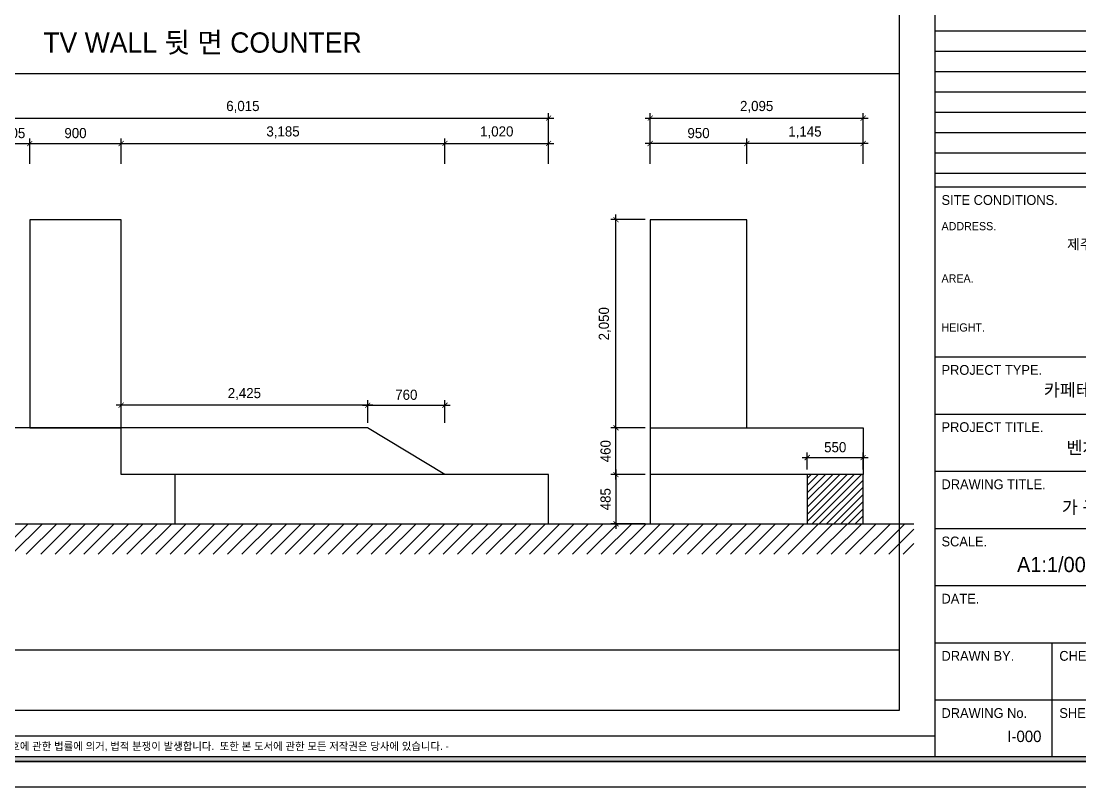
# Model space of a CAD drawing. Header units: millimetres. Extents: x 260434 to 325434, y 89286 to 105136.
# Drawn here: x 270391 to 280807, y 89786 to 97326 of the extents above; entities that cross this region are included whole.
import ezdxf
from ezdxf.enums import TextEntityAlignment as Align

# ---------------------------------------------------------------- set-up
doc = ezdxf.new("R2010")
doc.units = ezdxf.units.MM
doc.header["$LTSCALE"] = 100
doc.header["$PDMODE"] = 3
doc.layers.get('DEFPOINTS').update_dxf_attribs({"color": 248})
for name, color, linetype in [('0-ELC TEXT', 7, 'Continuous'), ('03-WAL NEW', 3, 'Continuous'), ('06-FUR', 6, 'Continuous'), ('07-DIM WAL', 5, 'Continuous'), ('2CONTINUOUS', 2, 'Continuous'), ('FORM(YOURNAME)-1', 1, 'Continuous'), ('FORM(YOURNAME)-11', 1, 'Continuous'), ('FORM(YOURNAME)-11 @ 1', 1, 'Continuous')]:
    doc.layers.add(name, color=color, linetype=linetype)
doc.styles.add('HY 울릉도 L', font='')
doc.styles.add('YOURNAME', font='HY울릉도M.TTF')
doc.styles.add('코레일둥고', font='Korail_Round_Gothic_Medium.ttf')
doc.styles.get('HY 울릉도 L').set_extended_font_data('HY울릉도L')
doc.dimstyles.new('50', dxfattribs={"dimscale": 50, "dimtxt": 2, "dimasz": 1, "dimexe": 1, "dimexo": 1, "dimgap": 1, "dimtad": 1, "dimdec": 0, "dimrnd": 0.05, "dimdsep": 46, "dimlunit": 6, "dimtxsty": 'HY 울릉도 L', "dimblk": 'ARCHTICK', "dimcen": 2.5, "dimdle": 1, "dimclrd": 133, "dimclre": 133, "dimclrt": 30, "dimadec": 0, "dimazin": 0, "dimtfac": 1, "dimtdec": 0, "dimtix": 1, "dimtmove": 2, "dimatfit": 3, "dimldrblk": 'ARCHTICK', "dimfxl": 0, "dimlwd": -1, "dimlwe": -1, "dimarcsym": 0})

# ---------------------------------------------------------------- blocks, each defined once
blk = doc.blocks.new('FORM-ELEVATION')
at = {"layer": 'FORM(YOURNAME)-11'}
h = blk.add_hatch(color=256, dxfattribs=at)
h.dxf.hatch_style = 1
h.paths.add_polyline_path([(-10309, 35708), (71691, 35708), (71691, 35508), (-10309, 35508)])
h.paths.add_polyline_path([(-10309, -21492), (71691, -21492), (71691, -21692), (-10309, -21692)])
at = {"layer": 'DEFPOINTS', "color": 158}
for p, q in [((62481, 35508), (62481, -21492)), ((62481, 7086), (71691, 7086)), ((62481, 6286), (71691, 6286)), ((62481, 5486), (71691, 5486)), ((62481, 4686), (71691, 4686)), ((62481, 3886), (71691, 3886)), ((62481, 3086), (71691, 3086)), ((62481, 2286), (71691, 2286)), ((62481, 1486), (71691, 1486)), ((62481, -20692), (-10309, -20692))]:
    blk.add_line(p, q, dxfattribs=at)
for points in [[(-10309, -21692), (71691, -21692), (71691, 35708), (-10309, 35708)], [(-8309, 33708), (61071, 33708), (61071, -19692), (-8309, -19692)]]:
    blk.add_lwpolyline(points, close=True, dxfattribs=at)
at = {"layer": 'FORM(YOURNAME)-11', "color": 14}
for p, q in [((62481, 937), (71691, 937)), ((62481, -5756), (71691, -5756)), ((62481, -8009), (71691, -8009)), ((62481, -10261), (71691, -10261)), ((62481, -12514), (71691, -12514)), ((62481, -14766), (71691, -14766)), ((62481, -17019), (71691, -17019)), ((67086, -17019), (67086, -21492)), ((62481, -19271), (71691, -19271))]:
    blk.add_line(p, q, dxfattribs=at)
at = {"layer": 'FORM(YOURNAME)-11', "color": 250}
blk.add_lwpolyline([(-11309, -22692), (72691, -22692), (72691, 36708), (-11309, 36708)], close=True, dxfattribs=at)
at = {"layer": 'FORM(YOURNAME)-11'}
blk.add_lwpolyline([(-10309, -21492), (71691, -21492), (71691, -21692), (-10309, -21692)], close=True, dxfattribs=at)
at = {"layer": 'FORM(YOURNAME)-11', "color": 14, "style": 'YOURNAME'}
for s, height, p in [('SITE CONDITIONS.', 386.14, (62739, 422)), ('PROJECT TYPE.', 386.14, (62739, -6271)), ('PROJECT TITLE.', 386.14, (62739, -8524)), ('DRAWING TITLE.', 386.14, (62739, -10776)), ('SCALE.', 386.1, (62739, -13029)), ('DATE.', 386.1, (62739, -15281)), ('DRAWN BY.', 386.1, (62739, -17534)), ('CHECKED BY.', 386.14, (67376, -17534)), ('DRAWING No.', 386.14, (62739, -19786)), ('SHEET No.', 386.1, (67376, -19786))]:
    blk.add_text(s, height=height, dxfattribs=at).set_placement(p, align=Align.MIDDLE_LEFT)
at = {"layer": 'FORM(YOURNAME)-11', "color": 251, "style": 'YOURNAME'}
for s, p in [('ADDRESS.', (62739, -608)), ('AREA.', (62739, -2667)), ('HEIGHT.', (62739, -4598))]:
    blk.add_text(s, height=321.8, dxfattribs=at).set_placement(p, align=Align.MIDDLE_LEFT)
at = {"layer": 'FORM(YOURNAME)-11', "color": 1, "style": 'YOURNAME'}
blk.add_text("- 본 도서는 어떠한 경우에도 무단으로 도용할 수 없으며 도용시 '지적재산권' 보호에 관한 법률에 의거, 법적 분쟁이 발생합니다.  또한 본 도서에 관한 모든 저작권은 당사에 있습니다. -", height=300, dxfattribs=at).set_placement((28146, -21092), align=Align.MIDDLE_CENTER)
at = {"layer": 'FORM(YOURNAME)-11', "color": 3, "style": 'YOURNAME'}
for tag, height, p in [('1', 450, (71041, -1219)), ('2', 450, (71041, -1863)), ('3', 450, (71041, -3150)), ('4', 450, (71041, -5081)), ('5', 515, (71041, -7398)), ('6', 515, (71041, -9650)), ('7', 515, (71041, -11903)), ('8', 515, (71041, -14155)), ('9', 515, (71041, -16408)), ('10', 515, (66791, -18596)), ('11', 515, (71041, -18660)), ('12', 515, (66791, -20848)), ('13', 515, (71041, -20848))]:
    blk.add_attdef(tag, text='', height=height, dxfattribs=at).set_placement(p, align=Align.MIDDLE_RIGHT)
blk = doc.blocks.new('*U71')
at = {"layer": 'FORM(YOURNAME)-1'}
ref = blk.add_blockref('FORM-ELEVATION', (263761, 95459), dxfattribs=dict(at, xscale=0.2500000000000001, yscale=0.2500000000000001, zscale=0.2500000000000001))
ref.add_attrib('12', 'I-000', dxfattribs={"layer": 'FORM(YOURNAME)-11 @ 1', "color": 3, "height": 112.5, "style": 'YOURNAME'}).set_placement((280429, 90283), align=Align.MIDDLE_RIGHT)
ref.add_attrib('8', 'A1:1/00 A3:1/50', dxfattribs={"layer": 'FORM(YOURNAME)-11 @ 1', "color": 3, "height": 150, "style": 'YOURNAME'}).set_placement((281596, 91975), align=Align.MIDDLE_RIGHT)
ref.add_attrib('7', '가 구 입 면 도', dxfattribs={"layer": 'FORM(YOURNAME)-11 @ 1', "color": 3, "height": 125, "style": 'YOURNAME'}).set_placement((281596, 92538), align=Align.MIDDLE_RIGHT)
ref.add_attrib('6', '벤처마루 3층', dxfattribs={"layer": 'FORM(YOURNAME)-11 @ 1', "color": 3, "height": 125, "style": 'YOURNAME'}).set_placement((281596, 93126), align=Align.MIDDLE_RIGHT)
ref.add_attrib('5', '카페테리아 공간', dxfattribs={"layer": 'FORM(YOURNAME)-11 @ 1', "color": 3, "height": 125, "style": 'YOURNAME'}).set_placement((281596, 93694), align=Align.MIDDLE_RIGHT)
ref.add_attrib('1', '제주시 이도이동', dxfattribs={"layer": 'FORM(YOURNAME)-11 @ 1', "color": 3, "height": 100, "style": 'YOURNAME'}).set_placement((281596, 95128), align=Align.MIDDLE_RIGHT)
blk = doc.blocks.new('_ArchTick')
at = {"color": 0, "linetype": 'ByBlock', "const_width": 0.15}
blk.add_lwpolyline([(-0.5, -0.5), (0.5, 0.5)], dxfattribs=at)
blk = doc.blocks.new('*D33')
at = {"layer": '07-DIM WAL', "color": 133}
for p, q in [((276530, 96371), (278725, 96371)), ((276580, 95921), (276580, 96421)), ((278675, 95921), (278675, 96421))]:
    blk.add_line(p, q, dxfattribs=at)
at = {"layer": 'DEFPOINTS', "color": 0}
for p in [(278675, 96371), (276580, 95871), (278675, 95871)]:
    blk.add_point(p, dxfattribs=at)
at = {"layer": '07-DIM WAL', "color": 133, "xscale": 50, "yscale": 50, "zscale": 50, "rotation": 180}
blk.add_blockref('_ArchTick', (276580, 96371), dxfattribs=at)
at = {"layer": '07-DIM WAL', "color": 133, "xscale": 50, "yscale": 50, "zscale": 50}
blk.add_blockref('_ArchTick', (278675, 96371), dxfattribs=at)
at = {"layer": '07-DIM WAL', "color": 30, "insert": (277627, 96481), "char_height": 100, "attachment_point": 5, "style": 'HY 울릉도 L'}
blk.add_mtext('2,095', dxfattribs=at)
blk = doc.blocks.new('*D34')
at = {"layer": '07-DIM WAL', "color": 133}
for p, q in [((277530, 95921), (277530, 96171)), ((278675, 95921), (278675, 96171)), ((278725, 96121), (277480, 96121))]:
    blk.add_line(p, q, dxfattribs=at)
at = {"layer": 'DEFPOINTS', "color": 0}
for p in [(277530, 96121), (277530, 95871), (278675, 95871)]:
    blk.add_point(p, dxfattribs=at)
at = {"layer": '07-DIM WAL', "color": 133, "xscale": 50, "yscale": 50, "zscale": 50, "rotation": 180}
blk.add_blockref('_ArchTick', (277530, 96121), dxfattribs=at)
at = {"layer": '07-DIM WAL', "color": 133, "xscale": 50, "yscale": 50, "zscale": 50}
blk.add_blockref('_ArchTick', (278675, 96121), dxfattribs=at)
at = {"layer": '07-DIM WAL', "color": 30, "insert": (278102, 96230), "char_height": 100, "attachment_point": 5, "style": 'HY 울릉도 L'}
blk.add_mtext('1,145', dxfattribs=at)
blk = doc.blocks.new('*D35')
at = {"layer": '07-DIM WAL', "color": 133}
for p, q in [((276580, 95921), (276580, 96171)), ((277530, 95921), (277530, 96171)), ((277580, 96121), (276530, 96121))]:
    blk.add_line(p, q, dxfattribs=at)
at = {"layer": 'DEFPOINTS', "color": 0}
for p in [(276580, 96121), (276580, 95871), (277530, 95871)]:
    blk.add_point(p, dxfattribs=at)
at = {"layer": '07-DIM WAL', "color": 133, "xscale": 50, "yscale": 50, "zscale": 50, "rotation": 180}
blk.add_blockref('_ArchTick', (276580, 96121), dxfattribs=at)
at = {"layer": '07-DIM WAL', "color": 133, "xscale": 50, "yscale": 50, "zscale": 50}
blk.add_blockref('_ArchTick', (277530, 96121), dxfattribs=at)
at = {"layer": '07-DIM WAL', "color": 30, "insert": (277055, 96223), "char_height": 100, "attachment_point": 5, "style": 'HY 울릉도 L'}
blk.add_mtext('950', dxfattribs=at)
blk = doc.blocks.new('*D36')
at = {"layer": '07-DIM WAL', "color": 133}
for p, q in [((278075, 93028), (278725, 93028)), ((278125, 92911), (278125, 93078)), ((278675, 92911), (278675, 93078))]:
    blk.add_line(p, q, dxfattribs=at)
at = {"layer": 'DEFPOINTS', "color": 0}
for p in [(278675, 93028), (278125, 92861), (278675, 92861)]:
    blk.add_point(p, dxfattribs=at)
at = {"layer": '07-DIM WAL', "color": 133, "xscale": 50, "yscale": 50, "zscale": 50, "rotation": 180}
blk.add_blockref('_ArchTick', (278125, 93028), dxfattribs=at)
at = {"layer": '07-DIM WAL', "color": 133, "xscale": 50, "yscale": 50, "zscale": 50}
blk.add_blockref('_ArchTick', (278675, 93028), dxfattribs=at)
at = {"layer": '07-DIM WAL', "color": 30, "insert": (278400, 93130), "char_height": 100, "attachment_point": 5, "style": 'HY 울릉도 L'}
blk.add_mtext('550', dxfattribs=at)
blk = doc.blocks.new('*D37')
at = {"layer": '07-DIM WAL', "color": 133}
for p, q in [((269515, 96371), (275630, 96371)), ((269565, 95921), (269565, 96421)), ((275580, 95921), (275580, 96421))]:
    blk.add_line(p, q, dxfattribs=at)
at = {"layer": 'DEFPOINTS', "color": 0}
for p in [(275580, 96371), (269565, 95871), (275580, 95871)]:
    blk.add_point(p, dxfattribs=at)
at = {"layer": '07-DIM WAL', "color": 133, "xscale": 50, "yscale": 50, "zscale": 50, "rotation": 180}
blk.add_blockref('_ArchTick', (269565, 96371), dxfattribs=at)
at = {"layer": '07-DIM WAL', "color": 133, "xscale": 50, "yscale": 50, "zscale": 50}
blk.add_blockref('_ArchTick', (275580, 96371), dxfattribs=at)
at = {"layer": '07-DIM WAL', "color": 30, "insert": (272572, 96481), "char_height": 100, "attachment_point": 5, "style": 'HY 울릉도 L'}
blk.add_mtext('6,015', dxfattribs=at)
blk = doc.blocks.new('*D46')
at = {"layer": '07-DIM WAL', "color": 133}
for p, q in [((270170, 95921), (270170, 96171)), ((270475, 95921), (270475, 96171)), ((270170, 96121), (270120, 96121)), ((270170, 96121), (270475, 96121)), ((270475, 96121), (270525, 96121))]:
    blk.add_line(p, q, dxfattribs=at)
at = {"layer": 'DEFPOINTS', "color": 0}
for p in [(270475, 96121), (270170, 95871), (270475, 95871)]:
    blk.add_point(p, dxfattribs=at)
at = {"layer": '07-DIM WAL', "color": 133, "xscale": 50, "yscale": 50, "zscale": 50}
blk.add_blockref('_ArchTick', (270170, 96121), dxfattribs=at)
at = {"layer": '07-DIM WAL', "color": 133, "xscale": 50, "yscale": 50, "zscale": 50, "rotation": 180}
blk.add_blockref('_ArchTick', (270475, 96121), dxfattribs=at)
at = {"layer": '07-DIM WAL', "color": 30, "insert": (270322, 96223), "char_height": 100, "attachment_point": 5, "style": 'HY 울릉도 L'}
blk.add_mtext('305', dxfattribs=at)
blk = doc.blocks.new('*D47')
at = {"layer": '07-DIM WAL', "color": 133}
for p, q in [((270475, 95921), (270475, 96171)), ((271375, 95921), (271375, 96171)), ((270425, 96121), (271425, 96121))]:
    blk.add_line(p, q, dxfattribs=at)
at = {"layer": 'DEFPOINTS', "color": 0}
for p in [(271375, 96121), (270475, 95871), (271375, 95871)]:
    blk.add_point(p, dxfattribs=at)
at = {"layer": '07-DIM WAL', "color": 133, "xscale": 50, "yscale": 50, "zscale": 50, "rotation": 180}
blk.add_blockref('_ArchTick', (270475, 96121), dxfattribs=at)
at = {"layer": '07-DIM WAL', "color": 133, "xscale": 50, "yscale": 50, "zscale": 50}
blk.add_blockref('_ArchTick', (271375, 96121), dxfattribs=at)
at = {"layer": '07-DIM WAL', "color": 30, "insert": (270925, 96223), "char_height": 100, "attachment_point": 5, "style": 'HY 울릉도 L'}
blk.add_mtext('900', dxfattribs=at)
blk = doc.blocks.new('*D48')
at = {"layer": '07-DIM WAL', "color": 133}
for p, q in [((271375, 95921), (271375, 96171)), ((274560, 95921), (274560, 96171)), ((271325, 96121), (274610, 96121))]:
    blk.add_line(p, q, dxfattribs=at)
at = {"layer": 'DEFPOINTS', "color": 0}
for p in [(274560, 96121), (271375, 95871), (274560, 95871)]:
    blk.add_point(p, dxfattribs=at)
at = {"layer": '07-DIM WAL', "color": 133, "xscale": 50, "yscale": 50, "zscale": 50, "rotation": 180}
blk.add_blockref('_ArchTick', (271375, 96121), dxfattribs=at)
at = {"layer": '07-DIM WAL', "color": 133, "xscale": 50, "yscale": 50, "zscale": 50}
blk.add_blockref('_ArchTick', (274560, 96121), dxfattribs=at)
at = {"layer": '07-DIM WAL', "color": 30, "insert": (272967, 96231), "char_height": 100, "attachment_point": 5, "style": 'HY 울릉도 L'}
blk.add_mtext('3,185', dxfattribs=at)
blk = doc.blocks.new('*D49')
at = {"layer": '07-DIM WAL', "color": 133}
for p, q in [((274560, 95921), (274560, 96171)), ((275580, 95921), (275580, 96171)), ((274510, 96121), (275630, 96121))]:
    blk.add_line(p, q, dxfattribs=at)
at = {"layer": 'DEFPOINTS', "color": 0}
for p in [(275580, 96121), (274560, 95871), (275580, 95871)]:
    blk.add_point(p, dxfattribs=at)
at = {"layer": '07-DIM WAL', "color": 133, "xscale": 50, "yscale": 50, "zscale": 50, "rotation": 180}
blk.add_blockref('_ArchTick', (274560, 96121), dxfattribs=at)
at = {"layer": '07-DIM WAL', "color": 133, "xscale": 50, "yscale": 50, "zscale": 50}
blk.add_blockref('_ArchTick', (275580, 96121), dxfattribs=at)
at = {"layer": '07-DIM WAL', "color": 30, "insert": (275070, 96231), "char_height": 100, "attachment_point": 5, "style": 'HY 울릉도 L'}
blk.add_mtext('1,020', dxfattribs=at)
blk = doc.blocks.new('*D50')
at = {"layer": '07-DIM WAL', "color": 133}
for p, q in [((273750, 93544), (274610, 93544)), ((273800, 93371), (273800, 93594)), ((274560, 93371), (274560, 93594))]:
    blk.add_line(p, q, dxfattribs=at)
at = {"layer": 'DEFPOINTS', "color": 0}
for p in [(274560, 93544), (273800, 93321), (274560, 93321)]:
    blk.add_point(p, dxfattribs=at)
at = {"layer": '07-DIM WAL', "color": 133, "xscale": 50, "yscale": 50, "zscale": 50, "rotation": 180}
blk.add_blockref('_ArchTick', (273800, 93544), dxfattribs=at)
at = {"layer": '07-DIM WAL', "color": 133, "xscale": 50, "yscale": 50, "zscale": 50}
blk.add_blockref('_ArchTick', (274560, 93544), dxfattribs=at)
at = {"layer": '07-DIM WAL', "color": 30, "insert": (274180, 93646), "char_height": 100, "attachment_point": 5, "style": 'HY 울릉도 L'}
blk.add_mtext('760', dxfattribs=at)
blk = doc.blocks.new('*D51')
at = {"layer": '07-DIM WAL', "color": 133}
for p, q in [((273850, 93544), (271325, 93544)), ((271375, 93371), (271375, 93594)), ((273800, 93371), (273800, 93594))]:
    blk.add_line(p, q, dxfattribs=at)
at = {"layer": 'DEFPOINTS', "color": 0}
for p in [(271375, 93544), (271375, 93321), (273800, 93321)]:
    blk.add_point(p, dxfattribs=at)
at = {"layer": '07-DIM WAL', "color": 133, "xscale": 50, "yscale": 50, "zscale": 50, "rotation": 180}
blk.add_blockref('_ArchTick', (271375, 93544), dxfattribs=at)
at = {"layer": '07-DIM WAL', "color": 133, "xscale": 50, "yscale": 50, "zscale": 50}
blk.add_blockref('_ArchTick', (273800, 93544), dxfattribs=at)
at = {"layer": '07-DIM WAL', "color": 30, "insert": (272587, 93654), "char_height": 100, "attachment_point": 5, "style": 'HY 울릉도 L'}
blk.add_mtext('2,425', dxfattribs=at)
blk = doc.blocks.new('*D55')
at = {"layer": '07-DIM WAL', "color": 133}
for p, q in [((276243, 92911), (276243, 92326)), ((276530, 92861), (276193, 92861)), ((276530, 92376), (276193, 92376))]:
    blk.add_line(p, q, dxfattribs=at)
at = {"layer": 'DEFPOINTS', "color": 0}
for p in [(276580, 92861), (276243, 92376), (276580, 92376)]:
    blk.add_point(p, dxfattribs=at)
at = {"layer": '07-DIM WAL', "color": 133, "xscale": 50, "yscale": 50, "zscale": 50}
for p, rotation in [((276243, 92861), 90), ((276243, 92376), 270)]:
    blk.add_blockref('_ArchTick', p, dxfattribs=dict(at, rotation=rotation))
at = {"layer": '07-DIM WAL', "color": 30, "insert": (276141, 92618), "char_height": 100, "attachment_point": 5, "rotation": 90, "style": 'HY 울릉도 L'}
blk.add_mtext('485', dxfattribs=at)
blk = doc.blocks.new('*D56')
at = {"layer": '07-DIM WAL', "color": 133}
for p, q in [((276243, 92811), (276243, 93371)), ((276530, 93321), (276193, 93321)), ((276530, 92861), (276193, 92861))]:
    blk.add_line(p, q, dxfattribs=at)
at = {"layer": 'DEFPOINTS', "color": 0}
for p in [(276243, 93321), (276580, 93321), (276580, 92861)]:
    blk.add_point(p, dxfattribs=at)
at = {"layer": '07-DIM WAL', "color": 133, "xscale": 50, "yscale": 50, "zscale": 50}
for p, rotation in [((276243, 93321), 90), ((276243, 92861), 270)]:
    blk.add_blockref('_ArchTick', p, dxfattribs=dict(at, rotation=rotation))
at = {"layer": '07-DIM WAL', "color": 30, "insert": (276141, 93091), "char_height": 100, "attachment_point": 5, "rotation": 90, "style": 'HY 울릉도 L'}
blk.add_mtext('460', dxfattribs=at)
blk = doc.blocks.new('*D57')
at = {"layer": '07-DIM WAL', "color": 133}
for p, q in [((276243, 93271), (276243, 95421)), ((276530, 95371), (276193, 95371)), ((276530, 93321), (276193, 93321))]:
    blk.add_line(p, q, dxfattribs=at)
at = {"layer": 'DEFPOINTS', "color": 0}
for p in [(276243, 95371), (276580, 95371), (276580, 93321)]:
    blk.add_point(p, dxfattribs=at)
at = {"layer": '07-DIM WAL', "color": 133, "xscale": 50, "yscale": 50, "zscale": 50}
for p, rotation in [((276243, 95371), 90), ((276243, 93321), 270)]:
    blk.add_blockref('_ArchTick', p, dxfattribs=dict(at, rotation=rotation))
at = {"layer": '07-DIM WAL', "color": 30, "insert": (276133, 94346), "char_height": 100, "attachment_point": 5, "rotation": 90, "style": 'HY 울릉도 L'}
blk.add_mtext('2,050', dxfattribs=at)

msp = doc.modelspace()

# ---------------------------------------------------------------- hatches: boundary and pattern name
at = {"layer": '03-WAL NEW'}
h = msp.add_hatch(dxfattribs=at)
h.set_pattern_fill('_USER', color=8, scale=50, angle=45, pattern_type=0)
h.set_pattern_definition([(45, (-29164.065, 10040.31), (-35.355339, 35.355339), [])])
h.paths.add_polyline_path([(278674.7, 92375.7), (278674.7, 92860.7), (278124.7, 92860.7), (278124.7, 92375.7)])
h = msp.add_hatch(dxfattribs=at)
h.set_pattern_fill('_USER', color=8, scale=100, angle=45, pattern_type=0)
h.set_pattern_definition([(45, (-1523.03, 10040.31), (-70.710678, 70.710678), [])])
h.paths.add_polyline_path([(279174.7, 92075.7), (279174.7, 92375.7), (261814.7, 92375.7), (261814.7, 92075.7)])

# ---------------------------------------------------------------- linework, layer by layer
for p, q in [((261684.1, 96810.7), (279029.1, 96810.7)), ((261684.1, 91135.7), (279029.1, 91135.7))]:
    msp.add_line(p, q)
at = {"layer": '06-FUR'}
msp.add_line((278124.7, 92860.7), (278124.7, 92375.7), dxfattribs=at)
for points in [[(271374.7, 93320.7), (270169.7, 93320.7), (270169.7, 92870.7), (269564.7, 92870.7), (269564.7, 92375.7), (271374.7, 92375.7), (271904.7, 92375.7), (271904.7, 92860.7), (271374.7, 92860.7), (271374.7, 93320.7)], [(274559.7, 92860.7), (273799.7, 93320.7), (271374.7, 93320.7)], [(276579.7, 93320.7), (276579.7, 92375.7), (278674.7, 92375.7), (278674.7, 92860.7), (276579.7, 92860.7)], [(276579.7, 93320.7), (278674.7, 93320.7), (278674.7, 92860.7)], [(271904.7, 92375.7), (275579.7, 92375.7), (275579.7, 92860.7), (271904.7, 92860.7)]]:
    msp.add_lwpolyline(points, dxfattribs=at)
at = {"layer": '2CONTINUOUS'}
msp.add_line((261814.7, 92375.7), (279174.7, 92375.7), dxfattribs=at)
for points in [[(271374.7, 93320.7), (271374.7, 95370.7), (270474.7, 95370.7), (270474.7, 93320.7), (271374.7, 93320.7)], [(277529.7, 93320.7), (277529.7, 95370.7), (276579.7, 95370.7), (276579.7, 93320.7), (277529.7, 93320.7)]]:
    msp.add_lwpolyline(points, dxfattribs=at)

# ---------------------------------------------------------------- block references
at = {"layer": '07-DIM WAL'}
msp.add_blockref('*U71', (0, 0), dxfattribs=at)

# ---------------------------------------------------------------- texts
at = {"layer": '0-ELC TEXT', "style": '코레일둥고'}
msp.add_text('TV WALL 뒷 면 COUNTER', height=200, dxfattribs=at).set_placement((270608.1, 97015.3))

# ---------------------------------------------------------------- dimensions: what is measured, and where the dimension line sits
at = {"layer": '07-DIM WAL'}
for base, p1, p2, picture, middle in [((275579.7, 96370.7), (269564.7, 95870.7), (275579.7, 95870.7), '*D37', (272572.2, 96480.6)), ((278674.7, 96370.7), (276579.7, 95870.7), (278674.7, 95870.7), '*D33', (277627.2, 96480.7)), ((270474.7, 96120.7), (270169.7, 95870.7), (270474.7, 95870.7), '*D46', (270322.2, 96222.9)), ((271374.7, 96120.7), (270474.7, 95870.7), (271374.7, 95870.7), '*D47', (270924.7, 96222.9)), ((274559.7, 96120.7), (271374.7, 95870.7), (274559.7, 95870.7), '*D48', (272967.2, 96230.7)), ((275579.7, 96120.7), (274559.7, 95870.7), (275579.7, 95870.7), '*D49', (275069.7, 96230.6)), ((276579.7, 96120.7), (277529.7, 95870.7), (276579.7, 95870.7), '*D35', (277054.7, 96222.9)), ((277529.7, 96120.7), (278674.7, 95870.7), (277529.7, 95870.7), '*D34', (278102.2, 96229.5)), ((271374.7, 93544.1), (273799.7, 93320.7), (271374.7, 93320.7), '*D51', (272587.2, 93654)), ((274559.7, 93544.1), (273799.7, 93320.7), (274559.7, 93320.7), '*D50', (274179.7, 93646.2)), ((278674.7, 93027.7), (278124.7, 92860.7), (278674.7, 92860.7), '*D36', (278399.7, 93129.9))]:
    dim = msp.add_linear_dim(base=base, p1=p1, p2=p2, dimstyle='50', dxfattribs=at)
    dim.commit()
    dim.dimension.update_dxf_attribs({"geometry": picture, "text_midpoint": middle})
for base, p1, p2, picture, middle in [((276242.8, 95370.7), (276579.7, 93320.7), (276579.7, 95370.7), '*D57', (276132.9, 94345.7)), ((276242.8, 93320.7), (276579.7, 92860.7), (276579.7, 93320.7), '*D56', (276140.7, 93090.7)), ((276242.8, 92375.7), (276579.7, 92860.7), (276579.7, 92375.7), '*D55', (276140.6, 92618.2))]:
    dim = msp.add_linear_dim(base=base, p1=p1, p2=p2, angle=90, dimstyle='50', dxfattribs=at)
    dim.commit()
    dim.dimension.update_dxf_attribs({"geometry": picture, "text_midpoint": middle})

doc.saveas('drawing.dxf')
